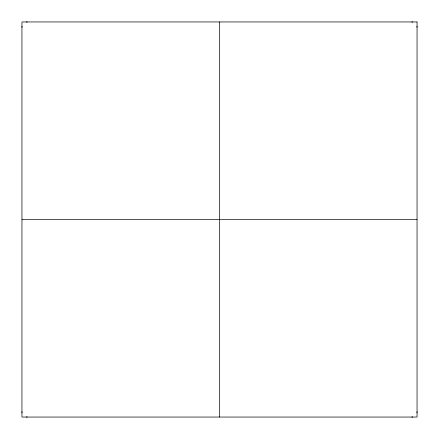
<?xml version="1.0" encoding="UTF-8"?>
<svg xmlns="http://www.w3.org/2000/svg" width="439" height="439" viewBox="0 0 439 439"><rect width="100%" height="100%" fill="white"/><g stroke="black" fill="none" stroke-linecap="round" stroke-linejoin="round"><path stroke-width="0.66" d="M21.95 219.5L417.05 219.5M219.5 21.95L219.5 417.05M412.77 416.946A5.317 5.317 0 0 1 411.733 417.05M417.05 411.733A5.317 5.317 0 0 1 416.946 412.77M27.267 417.05A5.317 5.317 0 0 1 26.23 416.946M22.054 412.77A5.317 5.317 0 0 1 21.95 411.733M21.95 27.267A5.317 5.317 0 0 1 22.054 26.23M26.23 22.054A5.317 5.317 0 0 1 27.267 21.95M411.733 21.95A5.317 5.317 0 0 1 412.77 22.054M416.946 26.23A5.317 5.317 0 0 1 417.05 27.267M417.05 21.95L21.95 21.95L21.95 417.05L417.05 417.05L417.05 21.95"/></g></svg>
